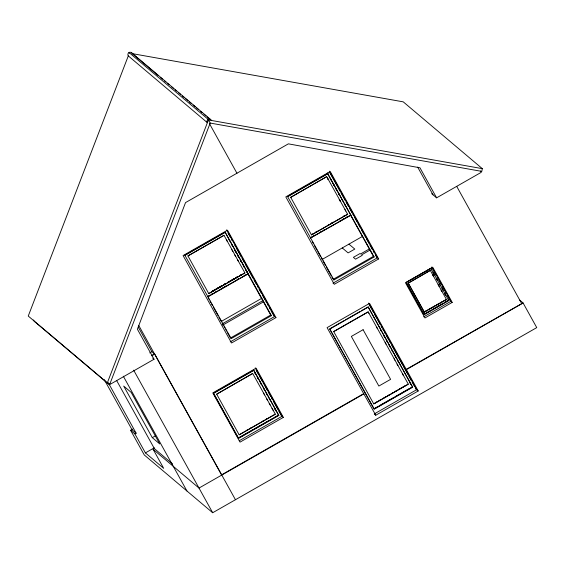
<?xml version="1.0" encoding="UTF-8"?>
<svg xmlns="http://www.w3.org/2000/svg" width="565" height="565" viewBox="0 0 565 565"><rect width="100%" height="100%" fill="white"/><g stroke="black" fill="none" stroke-linecap="round" stroke-linejoin="round"><path stroke-width="0.85" d="M129.364 53.117L129.025 52.51A2.429 2.387 -49.8 0 1 130.889 52.383L131.186 52.51A2.429 2.387 -49.8 0 1 132.259 53.633L403.241 101.848L482.326 168.653L481.79 171.386L210.194 123.064L208.118 119.314L129.025 52.51A2.429 2.387 -49.8 0 0 127.951 54.063L127.909 54.381A2.429 2.387 -49.8 0 0 128.297 55.9L28.25 316.061L107.336 382.858L109.921 383.819L210.194 123.064M107.336 382.858L208.45 119.921L482.326 168.653M327.029 173.942L287.55 196.5L333.901 279.95L374.143 256.962L327.248 173.06L328.533 175.369M185.002 255.331L225.244 232.342L271.419 315.644L231.177 338.633L184.826 255.175L225.068 232.194L248.155 273.841L207.913 296.83L207.553 296.526M287.726 196.648L327.968 173.66M290.77 197.362L326.669 176.605M212.256 291.13L213.761 290.276M216.014 288.983L218.267 287.698M219.771 286.836L222.024 285.551M224.284 284.266L225.781 283.404M228.041 282.119L229.538 281.257M231.798 279.972L234.051 278.679M235.556 277.825L237.06 276.963M212.348 291.208L214.601 289.923M216.105 289.061L218.358 287.776M219.863 286.914L222.116 285.629M224.369 284.336L225.873 283.482M228.126 282.196L230.386 280.904M231.883 280.049L234.143 278.757M235.64 277.902L237.9 276.61M240.153 275.325L241.658 274.463M315.821 232.102L317.325 231.24M331.599 223.083L333.103 222.229M343.626 216.218L345.13 215.357M212.433 291.286L214.693 289.993M216.19 289.139L218.45 287.846M219.947 286.992L222.207 285.706M223.712 284.845L225.965 283.559M228.218 282.267L230.471 280.982M231.975 280.12L234.228 278.835M235.732 277.973L237.985 276.688M239.489 275.826L241.742 274.541M312.148 234.32L313.653 233.465M315.906 232.173L317.41 231.318M327.933 225.308L329.437 224.446M331.69 223.161L333.195 222.299M343.718 216.289L345.222 215.435M208.768 293.503L244.843 272.902M311.492 234.828L347.56 214.22M208.859 293.581L244.928 272.973L224.037 235.358L187.961 255.966L208.676 293.433M311.576 234.906L347.652 214.297L326.754 176.683L290.678 197.291L311.4 234.75M208.315 296.088L209.834 295.227M211.352 294.358L212.871 293.489M214.389 292.621L216.663 291.321M221.219 288.715L222.737 287.853M224.256 286.985L225.774 286.116M237.166 279.611L238.684 278.743M244.002 275.706L245.521 274.837M310.277 237.844L314.832 235.245M320.15 232.208L321.669 231.339M323.187 230.471L324.706 229.609M339.89 220.929L341.408 220.06M342.927 219.199L344.445 218.33M345.964 217.461L348.238 216.162M207.736 296.674L238.861 278.891M240.379 278.029L248.155 273.841M350.879 215.159L310.453 237.999L350.879 215.159L327.608 173.363M149.753 352.92L151.9 351.698L154.725 354.086L235.457 499.728M151.54 355.597L154.513 353.902M151.688 355.823L154.725 354.086M322.198 259.406L362.709 236.262M480.54 171.026L481.26 172.325L436.611 197.835L419.972 167.805L288.369 143.849L185.532 202.602L137.401 329.226L154.04 359.248L109.391 384.758L34.253 321.287L33.526 319.988M221.395 321.365L261.92 298.214M222.335 323.787L262.916 300.608M222.666 325.15L263.241 301.971M369.708 248.734L360.569 253.96L360.06 253.53L353.386 257.343L355.555 259.173L362.229 255.366L361.635 254.857L370.011 250.076M271.419 315.644L270.706 315.037L230.464 338.025L227.469 332.623M374.143 256.962L373.423 256.362L333.188 279.343L333.901 279.95M230.238 341.874L274.647 316.513L226.614 229.863M332.962 283.199L377.364 257.831L329.339 171.181M275.953 317.615L231.544 342.983L183.088 255.564L227.497 230.202L275.953 317.615L273.926 315.906M378.67 258.932L334.268 284.301L285.812 196.888L330.221 171.52L378.67 258.932L376.65 257.223M519.744 300.128L523.07 302.939L536.75 327.615L212.68 512.738L144.28 454.966L130.607 430.297L132.86 429.005M130.819 430.474L132.062 429.767L136.137 433.207L134.894 433.92L130.607 430.297M406.871 281.893L430.798 268.22L448.815 300.545L424.138 314.641L406.299 282.472L430.975 268.368M214.184 392.732L253.664 370.181L278.658 415.261L238.239 438.094L248.868 432.027M343.965 320.701L329.628 328.894L374.037 408.996L412.507 387.018L368.105 306.915L361.31 310.792M345.469 319.839L359.806 311.654M216.741 394.2L252.64 373.444M152.296 437.642L159.768 443.956L131.186 392.393L123.707 386.079L152.296 437.642L155.311 435.919M134.894 433.92L145.41 452.89L154.323 447.798M145.41 452.89L163.659 468.307L153.15 449.337L154.393 448.624L172.509 463.929M424.936 311.59L427.225 310.277M428.75 309.408L431.039 308.102M432.564 307.226L434.852 305.919M436.378 305.051L438.666 303.744M440.192 302.868L442.48 301.562M444.005 300.693L446.477 299.535L424.174 312.021M446.385 299.464L424.266 312.099L408.191 283.1L430.311 270.466L446.477 299.535M424.527 313.914L431.257 310.072M432.748 309.217L443.221 303.236M444.719 302.381L447.706 300.672M448.631 300.396L423.955 314.493L406.122 282.316M423.672 316.838L450.905 301.286L431.865 266.934M452.212 302.388L424.979 317.947L405.515 282.832L432.748 267.28L452.212 302.388L450.185 300.679M246.601 430.389L248.106 429.527M250.359 428.242L251.863 427.38M262.386 421.37L263.883 420.515M266.143 419.223L267.64 418.368M239.179 434.753L275.247 414.152M239.263 434.831L275.339 414.223L252.725 373.522L216.656 394.13L239.087 434.683M250.387 431.159L252.661 429.859M254.179 428.99L268.608 420.748M270.127 419.88L271.645 419.011M273.919 417.712L278.474 415.113M278.835 415.409L238.592 438.398L213.605 393.318L253.847 370.329L278.835 415.409L278.114 414.809M239.186 440.771L282.055 416.278L255.218 367.857M283.362 417.38L240.061 442.12L212.793 392.922L256.093 368.189L283.362 417.38L281.405 415.727M138.722 325.419L221.565 474.875L363.705 393.671L375.767 415.226L418.22 390.973L369.552 303.377L327.1 327.629L363.705 393.671M406.164 369.425L521.827 303.652M363.924 393.854L199 488.068L153.15 449.337M406.376 369.602L523.07 302.939M375.188 402.88L377.484 401.567M379.016 400.691L381.318 399.377M383.614 398.064L385.916 396.75M387.449 395.874L389.751 394.561M391.284 393.685L393.579 392.371M395.112 391.496L397.414 390.182M398.947 389.306L401.242 387.993M402.774 387.117L405.077 385.803M373.74 403.827L408.234 384.129M373.832 403.904L408.318 384.2L368.211 311.929L333.724 331.634L373.656 403.749M374.609 408.417L377.625 406.687M379.136 405.825L393.466 397.64M394.977 396.778L409.307 388.593M410.819 387.731L412.507 387.018M374.249 413.94L416.702 389.688L368.67 303.038M431.716 193.703L436.611 197.835M430.219 270.388L408.276 283.178L424.35 312.177M448.094 299.944L448.815 300.545M131.702 52.87L210.787 119.667M132.259 53.633L158.398 75.71M160.411 77.412L162.416 79.107M164.429 80.809L165.771 81.939M167.784 83.634L169.119 84.771M171.802 87.031L173.144 88.168M175.15 89.863L176.492 91M178.505 92.695L180.518 94.39M182.523 96.092L183.865 97.222M185.878 98.924L187.891 100.619M189.226 101.757L191.238 103.451M193.251 105.147L195.257 106.849M196.599 107.979L198.612 109.681M200.624 111.376L201.959 112.513M203.972 114.208L205.985 115.903M207.327 117.04L209.333 118.735M128.297 55.9L207.383 122.697A2.429 2.387 -49.8 0 1 206.995 121.185L207.044 120.868A2.429 2.387 -49.8 0 1 208.118 119.314A2.429 2.387 -49.8 0 1 209.982 119.187L210.272 119.314A2.429 2.387 -49.8 0 1 211.345 120.437M348.951 244.151L354.792 249.08L348.118 252.894L342.284 247.964M415.395 388.586L418.22 390.973M223.945 235.287L187.87 255.896M333.632 331.556L368.126 311.852L368.973 313.391M374.637 414.272L375.767 415.226M152.698 358.118L154.04 359.248M456.697 186.351L521.615 303.469M417.662 167.085L433.023 194.805M431.992 267.859L432.839 269.385M433.687 270.91L436.222 275.494M437.07 277.02L437.917 278.545M438.765 280.071L441.3 284.647M442.148 286.18L444.683 290.756M445.531 292.282L446.378 293.807M447.226 295.333L449.761 299.916M433.157 272.641L434.443 274.964M436.533 278.743L437.416 280.325M442.028 288.651L442.932 290.283M444.987 293.984L445.827 295.509M432.974 272.492L434.245 274.774M436.357 278.587L437.197 280.113M444.803 293.835L445.651 295.361M430.685 268.53L431.533 270.063M433.235 273.128L434.082 274.661M439.182 283.856L440.029 285.389M432.522 274.71L433.461 276.313M438.129 284.732L439.104 286.413M441.011 290.014L441.943 291.625M329.466 172.113L340.095 191.281M340.942 192.813L345.194 200.483M346.048 202.016L348.598 206.613M349.445 208.153L351.995 212.751M352.843 214.283L353.697 215.816M354.545 217.348L357.094 221.953M357.949 223.486L360.498 228.083M361.346 229.623L363.895 234.221M364.75 235.753L365.597 237.286M366.445 238.818L368.994 243.423M369.849 244.956L372.399 249.553M373.246 251.093L374.101 252.626M375.372 254.921L376.226 256.461M327.432 173.208L328.71 175.524M330.419 178.611L331.281 180.15M332.99 183.237L334.268 185.546M335.977 188.632L337.263 190.949M338.548 193.265L339.826 195.575M341.966 199.431L342.821 200.978M330.243 178.455L331.528 180.772M333.237 183.858L334.092 185.398M335.801 188.484L337.086 190.801M338.795 193.88L339.65 195.426M344.777 204.678L345.632 206.225M350.335 214.707L373.423 256.362M327.425 178.06L328.364 179.67M339.318 199.516L340.257 201.119M344.925 209.551L345.773 211.077M327.333 177.989L328.187 179.522M339.226 199.438L340.074 200.971M369.227 304.733L371.777 309.338M372.632 310.87L373.479 312.403M374.334 313.935L376.883 318.54M377.731 320.072L380.28 324.67M381.128 326.203L381.982 327.735M382.83 329.275L383.684 330.808M384.532 332.34L385.379 333.873M386.234 335.405L388.784 340.01M389.631 341.543L390.479 343.075M391.757 345.377L402.81 365.308M403.657 366.847L407.909 374.51M408.756 376.043L411.306 380.648M412.16 382.18L414.71 386.778M380.372 329.565L381.227 331.104M383.36 334.96L384.645 337.27M386.347 340.349L387.202 341.889M388.911 344.975L390.189 347.284M391.898 350.364L392.753 351.903M394.462 354.982L395.74 357.299M397.88 361.148L398.735 362.688M409.406 381.947L410.684 384.257M376.636 327.213L377.491 328.752M385.153 342.574L386.001 344.113M394.095 358.704L394.942 360.244M397.075 364.079L397.922 365.619M402.605 374.065L403.459 375.605M312.233 241.552L313.519 243.868M314.373 245.408L316.937 250.034M317.791 251.58L320.355 256.206M321.217 257.746L322.071 259.293M322.926 260.832L325.489 265.465M326.344 267.005L331.048 275.487M331.902 277.034L332.757 278.573M209.488 123.686L236.947 173.229M228.02 233.091L230.569 237.688M231.424 239.228L232.272 240.761M234.821 245.358L235.676 246.891M236.523 248.423L241.198 256.863M242.046 258.396L244.596 262.993M245.45 264.526L253.099 278.333M253.946 279.866L256.503 284.463M257.35 285.996L258.198 287.536M259.053 289.068L261.602 293.666M262.45 295.198L264.999 299.803M265.854 301.336L266.701 302.868M267.549 304.401L268.403 305.933M269.251 307.466L270.098 309.006M270.953 310.538L273.502 315.136M228.98 239.602L229.835 241.142M234.969 250.401L235.824 251.941M237.533 255.027L238.818 257.343M240.528 260.423L241.813 262.739M243.091 265.056L244.377 267.365M246.086 270.451L247.371 272.768M231.798 244.85L232.653 246.389M234.793 250.246L236.071 252.562M237.78 255.648L238.635 257.188M240.351 260.274L241.629 262.591M243.338 265.677L244.193 267.217M245.902 270.303L270.706 315.037M226.311 239.73L227.25 241.34M231.834 249.688L232.865 251.376M234.807 255.055L235.654 256.588M237.533 259.801L238.381 261.334M256.206 370.322L258.756 374.934M259.61 376.474L262.167 381.085M263.022 382.618L263.869 384.158M264.724 385.697L267.28 390.309M268.135 391.842L270.692 396.453M271.539 397.993L272.394 399.533M273.672 401.835L277.931 409.526M278.785 411.059L281.342 415.671M254.589 372.194L255.874 374.503M257.153 376.82L258.438 379.136M260.147 382.215L261.433 384.532M263.572 388.388L264.427 389.935M269.131 398.417L269.985 399.956M274.689 408.446L275.967 410.755M254.398 372.017L255.67 374.312M257.365 377.364L258.636 379.659M260.331 382.717L261.178 384.242M266.256 393.409L267.104 394.942M274.731 408.693L276.002 410.988M263.587 393.191L264.533 394.907M266.376 398.403L267.407 400.091M269.208 403.339L270.063 404.872M271.991 408.439L273.036 410.239M208.231 297.917L209.085 299.457M209.94 301.004L210.794 302.543M211.649 304.09L212.504 305.63M213.358 307.169L218.062 315.658M218.916 317.198L221.487 321.824M222.342 323.371L223.196 324.91M224.051 326.457L224.905 327.997M225.76 329.543L226.614 331.083M213.429 393.169L238.416 438.249M138.241 327.057L151.9 351.698M133.658 370.181L212.68 512.738M123.304 376.191L186.959 491.013M116.595 380.443L154.393 448.624M108.311 382.802L136.137 433.207M104.299 379.68L132.062 429.767M368.281 307.063L329.812 329.042L374.214 409.145L412.683 387.173L368.281 307.063M363.097 329.706L351.345 336.422L378.861 386.05L390.613 379.341L363.097 329.706"/></g></svg>
